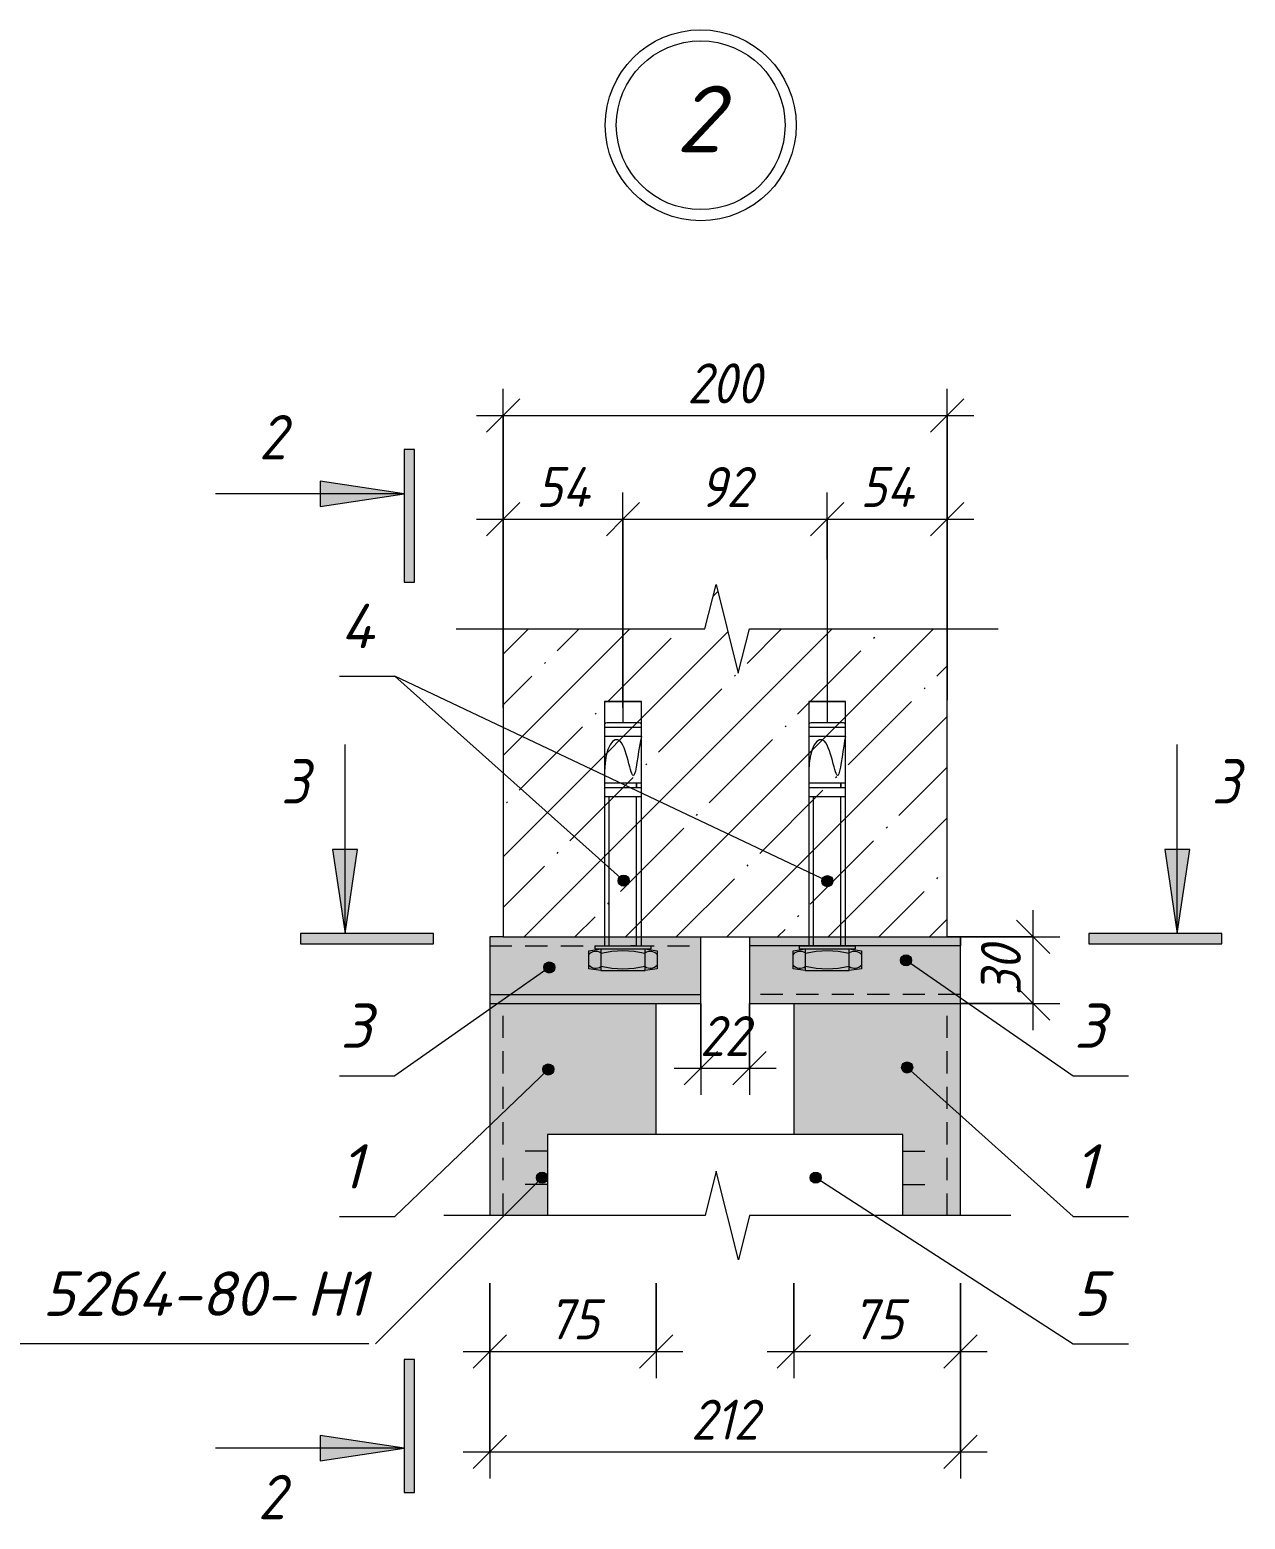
# Model space of a CAD drawing. Header units: millimetres. Extents: x 1214 to 43479, y -809 to 8550.
# Drawn here: x 41624 to 42172, y 3920 to 4591 of the extents above; entities that cross this region are included whole.
import ezdxf

# ---------------------------------------------------------------- set-up
doc = ezdxf.new("R2010")
doc.units = ezdxf.units.MM
doc.linetypes.add('200_ШТРИХ_ш1п0_6_', pattern=[16, 10, -6])
doc.linetypes.add('IMPORT-Невидимая', pattern=[39.122222, 28.222222, -10.9])
for name, color, linetype, lineweight in [('A-ANNO-DIMS', 7, 'Continuous', 9), ('A-ANNO-DIMS-10', 7, 'Continuous', 9), ('A-ANNO-NOTE', 7, 'Continuous', 9), ('A-DETL-1', 7, '200_ШТРИХ_ш1п0_6_', 5), ('A-DETL-2', 7, 'Continuous', 5), ('A-DETL-3', 7, 'Continuous', 20), ('A-DETL-4', 7, 'IMPORT-Невидимая', 5), ('A-DETL-GENF', 7, 'Continuous', 9), ('A-DETL-GENF-2', 7, 'Continuous', 5), ('G-ANNO-TEXT', 7, 'Continuous', 9)]:
    doc.layers.add(name, color=color, linetype=linetype, lineweight=lineweight)
doc.layers.add('A-DETL-GENF-1', color=7, linetype='Continuous', lineweight=9, true_color=0xffffff)
doc.styles.add('ISOCPEUR_B_I', font='', dxfattribs={"height": 30})
doc.styles.add('ISOCPEUR_I_1', font='isocpeui.ttf', dxfattribs={"width": 0.9, "height": 18})
doc.styles.add('ISOCPEUR_I_2', font='isocpeui.ttf', dxfattribs={"width": 0.9, "height": 20})
doc.styles.add('ISOCPEUR_I_6', font='isocpeui.ttf', dxfattribs={"height": 20})
doc.styles.get('ISOCPEUR_B_I').set_extended_font_data('ISOCPEUR', italic=True, bold=True)
doc.dimstyles.new('ISO-1_8_0_9К_СРЕДНИЙ', dxfattribs={"dimscale": 304.8, "dimtxt": 17.927661, "dimasz": 0.049213, "dimexe": 0.03937, "dimexo": 0, "dimgap": 0, "dimtad": 1, "dimdec": 0, "dimzin": 0, "dimdsep": 46, "dimtxsty": 'ISOCPEUR_I_1', "dimblk1": 'OBLIQUE', "dimblk2": 'OBLIQUE', "dimsah": 1, "dimcen": 0.09, "dimdle": 0.03937, "dimazin": 0, "dimtfac": 1, "dimtdec": 4, "dimtix": 1, "dimtmove": 0, "dimatfit": 3, "dimfxl": 1, "dimtvp": 1, "dimtolj": 1, "dimtzin": 0, "dimarcsym": 2})

# ---------------------------------------------------------------- blocks, each defined once
blk = doc.blocks.new('DET_Линия разрыва - Линия разрыва-25057212-АР1_Фахверк из 2-х уголков_Узлы')
at = {"layer": 'A-DETL-GENF'}
for p, q in [((-5, 20), (-10, 0)), ((5, -20), (-5, 20)), ((-10, 0), (-127.72, 0)), ((10, 0), (5, -20)), ((127.72, 0), (10, 0))]:
    blk.add_line(p, q, dxfattribs=at)
blk = doc.blocks.new('DET_Линия разрыва - Линия разрыва-25057213-АР1_Фахверк из 2-х уголков_Узлы')
at = {"layer": 'A-DETL-GENF'}
for p, q in [((-5, 20), (-10, 0)), ((5, -20), (-5, 20)), ((-10, 0), (-122.1, 0)), ((10, 0), (5, -20)), ((122.1, 0), (10, 0))]:
    blk.add_line(p, q, dxfattribs=at)
blk = doc.blocks.new('DIMBLOCK322-АР1_Фахверк из 2-х уголков_Узлы')
at = {"layer": 'A-ANNO-DIMS-10'}
for p, q in [((41837.46, 4285.28), (41837.46, 4382.3)), ((41891.46, 4285.28), (41891.46, 4382.3)), ((41825.46, 4370.3), (41891.46, 4370.3)), ((41837.46, 4370.3), (41837.46, 4285.28)), ((41891.46, 4370.3), (41891.46, 4285.28))]:
    blk.add_line(p, q, dxfattribs=at)
at = {"layer": 'A-ANNO-DIMS-10', "lineweight": 20}
for p, q in [((41837.46, 4370.3), (41844.96, 4377.8)), ((41891.46, 4370.3), (41898.96, 4377.8)), ((41837.46, 4370.3), (41829.96, 4362.8)), ((41891.46, 4370.3), (41883.96, 4362.8))]:
    blk.add_line(p, q, dxfattribs=at)
at = {"layer": 'A-ANNO-DIMS-10', "color": 0, "insert": (41852.39, 4393.81), "char_height": 18, "width": 28.9601, "attachment_point": 1, "line_spacing_factor": 1.149209, "style": 'ISOCPEUR_I_1'}
blk.add_mtext('54', dxfattribs=at)
blk = doc.blocks.new('_Oblique')
at = {"color": 0, "linetype": 'ByBlock', "lineweight": -2}
blk.add_line((-0.5, -0.5), (0.5, 0.5), dxfattribs=at)
blk = doc.blocks.new('DIMBLOCK323-АР1_Фахверк из 2-х уголков_Узлы')
at = {"layer": 'A-ANNO-DIMS-10'}
for p, q in [((41891.46, 4285.28), (41891.46, 4382.3)), ((41983.46, 4352.15), (41983.46, 4382.3)), ((41891.46, 4370.3), (41983.46, 4370.3)), ((41891.46, 4370.3), (41891.46, 4285.28)), ((41983.46, 4370.3), (41983.46, 4352.15))]:
    blk.add_line(p, q, dxfattribs=at)
at = {"layer": 'A-ANNO-DIMS-10', "lineweight": 20}
for p, q in [((41891.46, 4370.3), (41898.96, 4377.8)), ((41983.46, 4370.3), (41990.96, 4377.8)), ((41891.46, 4370.3), (41883.96, 4362.8)), ((41983.46, 4370.3), (41975.96, 4362.8))]:
    blk.add_line(p, q, dxfattribs=at)
at = {"layer": 'A-ANNO-DIMS-10', "color": 0, "insert": (41926.08, 4393.81), "char_height": 18, "width": 27.3052, "attachment_point": 1, "line_spacing_factor": 1.149209, "style": 'ISOCPEUR_I_1'}
blk.add_mtext('92', dxfattribs=at)
blk = doc.blocks.new('DIMBLOCK324-АР1_Фахверк из 2-х уголков_Узлы')
at = {"layer": 'A-ANNO-DIMS-10'}
for p, q in [((41983.46, 4352.15), (41983.46, 4382.3)), ((42037.46, 4288.81), (42037.46, 4382.3)), ((41983.46, 4370.3), (42049.46, 4370.3)), ((41983.46, 4370.3), (41983.46, 4352.15)), ((42037.46, 4370.3), (42037.46, 4288.81))]:
    blk.add_line(p, q, dxfattribs=at)
at = {"layer": 'A-ANNO-DIMS-10', "lineweight": 20}
for p, q in [((41983.46, 4370.3), (41990.96, 4377.8)), ((42037.46, 4370.3), (42044.96, 4377.8)), ((41983.46, 4370.3), (41975.96, 4362.8)), ((42037.46, 4370.3), (42029.96, 4362.8))]:
    blk.add_line(p, q, dxfattribs=at)
at = {"layer": 'A-ANNO-DIMS-10', "color": 0, "insert": (41998.39, 4393.81), "char_height": 18, "width": 28.9601, "attachment_point": 1, "line_spacing_factor": 1.149209, "style": 'ISOCPEUR_I_1'}
blk.add_mtext('54', dxfattribs=at)
blk = doc.blocks.new('DIMBLOCK325-АР1_Фахверк из 2-х уголков_Узлы')
at = {"layer": 'A-ANNO-DIMS-10'}
for p, q in [((41926.46, 4152.19), (41926.46, 4111.04)), ((41926.46, 4123.04), (41926.46, 4152.19)), ((41948.46, 4152.19), (41948.46, 4111.04)), ((41948.46, 4123.04), (41948.46, 4152.19)), ((41914.46, 4123.04), (41960.46, 4123.04))]:
    blk.add_line(p, q, dxfattribs=at)
at = {"layer": 'A-ANNO-DIMS-10', "lineweight": 20}
for p, q in [((41926.46, 4123.04), (41933.96, 4130.54)), ((41948.46, 4123.04), (41955.96, 4130.54)), ((41926.46, 4123.04), (41918.96, 4115.54)), ((41948.46, 4123.04), (41940.96, 4115.54))]:
    blk.add_line(p, q, dxfattribs=at)
at = {"layer": 'A-ANNO-DIMS-10', "color": 0, "insert": (41926.08, 4146.55), "char_height": 18, "width": 27.3052, "attachment_point": 1, "line_spacing_factor": 1.149209, "style": 'ISOCPEUR_I_1'}
blk.add_mtext('22', dxfattribs=at)
blk = doc.blocks.new('DIMBLOCK326-АР1_Фахверк из 2-х уголков_Узлы')
at = {"layer": 'A-ANNO-DIMS-10'}
for p, q in [((41831.46, 4026.19), (41831.46, 3983.47)), ((41831.46, 3995.47), (41831.46, 4026.19)), ((41906.46, 4026.19), (41906.46, 3983.47)), ((41906.46, 3995.47), (41906.46, 4026.19)), ((41819.46, 3995.47), (41918.46, 3995.47))]:
    blk.add_line(p, q, dxfattribs=at)
at = {"layer": 'A-ANNO-DIMS-10', "lineweight": 20}
for p, q in [((41831.46, 3995.47), (41838.96, 4002.97)), ((41906.46, 3995.47), (41913.96, 4002.97)), ((41831.46, 3995.47), (41823.96, 3987.97)), ((41906.46, 3995.47), (41898.96, 3987.97))]:
    blk.add_line(p, q, dxfattribs=at)
at = {"layer": 'A-ANNO-DIMS-10', "color": 0, "insert": (41857.58, 4018.99), "char_height": 18, "width": 27.3052, "attachment_point": 1, "line_spacing_factor": 1.149209, "style": 'ISOCPEUR_I_1'}
blk.add_mtext('75', dxfattribs=at)
blk = doc.blocks.new('DIMBLOCK327-АР1_Фахверк из 2-х уголков_Узлы')
at = {"layer": 'A-ANNO-DIMS-10'}
for p, q in [((41968.46, 4026.19), (41968.46, 3983.47)), ((41968.46, 3995.47), (41968.46, 4026.19)), ((42043.46, 4026.19), (42043.46, 3983.47)), ((42043.46, 3995.47), (42043.46, 4026.19)), ((41956.46, 3995.47), (42055.46, 3995.47))]:
    blk.add_line(p, q, dxfattribs=at)
at = {"layer": 'A-ANNO-DIMS-10', "lineweight": 20}
for p, q in [((41968.46, 3995.47), (41975.96, 4002.97)), ((42043.46, 3995.47), (42050.96, 4002.97)), ((41968.46, 3995.47), (41960.96, 3987.97)), ((42043.46, 3995.47), (42035.96, 3987.97))]:
    blk.add_line(p, q, dxfattribs=at)
at = {"layer": 'A-ANNO-DIMS-10', "color": 0, "insert": (41994.58, 4018.99), "char_height": 18, "width": 27.3052, "attachment_point": 1, "line_spacing_factor": 1.149209, "style": 'ISOCPEUR_I_1'}
blk.add_mtext('75', dxfattribs=at)
blk = doc.blocks.new('DIMBLOCK328-АР1_Фахверк из 2-х уголков_Узлы')
at = {"layer": 'A-ANNO-DIMS-10'}
for p, q in [((41831.46, 4026.19), (41831.46, 3938.27)), ((41831.46, 3950.27), (41831.46, 4026.19)), ((42043.46, 4026.19), (42043.46, 3938.27)), ((42043.46, 3950.27), (42043.46, 4026.19)), ((41819.46, 3950.27), (42055.46, 3950.27))]:
    blk.add_line(p, q, dxfattribs=at)
at = {"layer": 'A-ANNO-DIMS-10', "lineweight": 20}
for p, q in [((41831.46, 3950.27), (41838.96, 3957.77)), ((42043.46, 3950.27), (42050.96, 3957.77)), ((41831.46, 3950.27), (41823.96, 3942.77)), ((42043.46, 3950.27), (42035.96, 3942.77))]:
    blk.add_line(p, q, dxfattribs=at)
at = {"layer": 'A-ANNO-DIMS-10', "color": 0, "insert": (41922.12, 3973.79), "char_height": 18, "width": 36.8207, "attachment_point": 1, "line_spacing_factor": 1.149209, "style": 'ISOCPEUR_I_1'}
blk.add_mtext('212', dxfattribs=at)
blk = doc.blocks.new('DIMBLOCK329-АР1_Фахверк из 2-х уголков_Узлы')
at = {"layer": 'A-ANNO-DIMS-10'}
for p, q in [((42076.19, 4140.19), (42076.19, 4194.19)), ((42037.46, 4182.19), (42088.19, 4182.19)), ((42076.19, 4182.19), (42037.46, 4182.19)), ((42043.46, 4152.19), (42088.19, 4152.19)), ((42076.19, 4152.19), (42043.46, 4152.19))]:
    blk.add_line(p, q, dxfattribs=at)
at = {"layer": 'A-ANNO-DIMS-10', "lineweight": 20}
for p, q in [((42076.19, 4182.19), (42068.69, 4189.69)), ((42076.19, 4182.19), (42083.69, 4174.69)), ((42076.19, 4152.19), (42068.69, 4159.69)), ((42076.19, 4152.19), (42083.69, 4144.69))]:
    blk.add_line(p, q, dxfattribs=at)
at = {"layer": 'A-ANNO-DIMS-10', "color": 0, "insert": (42052.68, 4155.81), "char_height": 18, "width": 27.3052, "attachment_point": 1, "rotation": 90, "line_spacing_factor": 1.149209, "style": 'ISOCPEUR_I_1'}
blk.add_mtext('30', dxfattribs=at)
blk = doc.blocks.new('_AT__Текстовая выноска1 - _AT__Текстовая выноска 2-25057214-АР1_Фахверк из 2-х уголков_Узлы')
at = {"layer": 'A-ANNO-NOTE'}
blk.add_line((0, 0), (2.5, 0), dxfattribs=at)
blk = doc.blocks.new('DIMBLOCK367-АР1_Фахверк из 2-х уголков_Узлы')
at = {"layer": 'A-ANNO-DIMS-10'}
for p, q in [((41837.46, 4352.15), (41837.46, 4428.96)), ((42037.46, 4352.15), (42037.46, 4428.96)), ((41825.46, 4416.96), (42049.46, 4416.96)), ((41837.46, 4416.96), (41837.46, 4352.15)), ((42037.46, 4416.96), (42037.46, 4352.15))]:
    blk.add_line(p, q, dxfattribs=at)
at = {"layer": 'A-ANNO-DIMS-10', "lineweight": 20}
for p, q in [((41837.46, 4416.96), (41844.96, 4424.46)), ((42037.46, 4416.96), (42044.96, 4424.46)), ((41837.46, 4416.96), (41829.96, 4409.46)), ((42037.46, 4416.96), (42029.96, 4409.46))]:
    blk.add_line(p, q, dxfattribs=at)
at = {"layer": 'A-ANNO-DIMS-10', "color": 0, "insert": (41920.39, 4440.48), "char_height": 18, "width": 40.9578, "attachment_point": 1, "line_spacing_factor": 1.149209, "style": 'ISOCPEUR_I_1'}
blk.add_mtext('200', dxfattribs=at)
blk = doc.blocks.new('_AT__Текстовая выноска1 - _AT__Текстовая выноска 2-25057215-АР1_Фахверк из 2-х уголков_Узлы')
at = {"layer": 'A-ANNO-NOTE'}
blk.add_line((0, 0), (30, 0), dxfattribs=at)

msp = doc.modelspace()

# ---------------------------------------------------------------- hatches: boundary and pattern name
at = {"layer": 'A-ANNO-NOTE'}
h = msp.add_hatch(color=256, dxfattribs=at)
edge = h.paths.add_edge_path(flags=0)
edge.add_arc((41891.75476, 4207.55334), 2.5, 0, 360)
h = msp.add_hatch(color=256, dxfattribs=at)
edge = h.paths.add_edge_path(flags=0)
edge.add_arc((41983.54874, 4207.30308), 2.5, 0, 360)
h = msp.add_hatch(color=256, dxfattribs=at)
edge = h.paths.add_edge_path(flags=0)
edge.add_arc((42018.97706, 4171.64195), 2.5, 0, 360)
h = msp.add_hatch(color=256, dxfattribs=at)
edge = h.paths.add_edge_path(flags=0)
edge.add_arc((41858.26791, 4168.41883), 2.5, 0, 360)
h = msp.add_hatch(color=256, dxfattribs=at)
edge = h.paths.add_edge_path(flags=0)
edge.add_arc((42019.43478, 4123.38977), 2.5, 0, 360)
h = msp.add_hatch(color=256, dxfattribs=at)
edge = h.paths.add_edge_path(flags=0)
edge.add_arc((41857.83063, 4122.49629), 2.5, 0, 360)
h = msp.add_hatch(color=256, dxfattribs=at)
edge = h.paths.add_edge_path(flags=0)
edge.add_arc((41855.01434, 4073.78407), 2.5, 0, 360)
h = msp.add_hatch(color=256, dxfattribs=at)
edge = h.paths.add_edge_path(flags=0)
edge.add_arc((41978.28801, 4073.78407), 2.5, 0, 360)
at = {"layer": 'A-DETL-GENF'}
for points in [[(41797.5354, 4341.86603), (41797.5354, 4401.7428), (41792.84769, 4401.7428), (41792.84769, 4341.86603)], [(41755.12899, 4376.08499), (41792.84769, 4381.7428), (41755.12899, 4387.40061), (41755.12899, 4381.7428)], [(41766.27605, 4183.79391), (41771.93386, 4221.51262), (41760.61825, 4221.51262)], [(42141.14017, 4183.79391), (42146.79798, 4221.51262), (42135.48236, 4221.51262)], [(41806.15282, 4179.10621), (41806.15282, 4183.79391), (41746.27605, 4183.79391), (41746.27605, 4179.10621), (41766.27605, 4179.10621)], [(42101.2634, 4179.10621), (42161.14017, 4179.10621), (42161.14017, 4183.79391), (42101.2634, 4183.79391), (42101.2634, 4182.19078)], [(41797.5354, 3931.97169), (41797.5354, 3991.84845), (41792.84769, 3991.84845), (41792.84769, 3931.97169)], [(41755.12899, 3946.31388), (41792.84769, 3951.97169), (41755.12899, 3957.62949), (41755.12899, 3951.97169)]]:
    msp.add_hatch(color=256, dxfattribs=at).paths.add_polyline_path(points, flags=0)
at = {"layer": 'A-DETL-GENF-1'}
for points in [[(41926.45811, 4152.19078), (41926.45811, 4182.19078), (41831.45811, 4182.19078), (41831.45811, 4152.19078), (41906.45811, 4152.19078)], [(41948.45811, 4152.19078), (42043.45811, 4152.19078), (42043.45811, 4182.19078), (41948.45811, 4182.19078)], [(41831.45811, 4056.69007), (41857.45811, 4056.69007), (41857.45811, 4093.19078), (41906.45811, 4093.19078), (41906.45811, 4152.19078), (41831.45811, 4152.19078), (41831.45811, 4069.23552)], [(42017.45811, 4056.69007), (42043.45811, 4056.69007), (42043.45811, 4152.19078), (41968.45811, 4152.19078), (41968.45811, 4093.19078), (42017.45811, 4093.19078), (42017.45811, 4069.23552)]]:
    msp.add_hatch(color=256, dxfattribs=at).paths.add_polyline_path(points, flags=0)
at = {"layer": 'A-DETL-GENF-2'}
h = msp.add_hatch(dxfattribs=at)
h.set_pattern_fill('FP_1', color=256, style=0, pattern_type=2)
h.set_pattern_definition([(45, (37847.27, 0), (-22.80985, 22.80985), []), (45, (37870.08, 0), (-22.80985, 22.80985), [40.322, -8.064, 0.671, -7.394])])
h.paths.add_polyline_path([(42037.45811, 4182.19078), (42037.45811, 4320.9415), (41948.3741, 4320.9415), (41943.3741, 4300.9415), (41933.3741, 4340.9415), (41928.3741, 4320.9415), (41837.45811, 4320.9415), (41837.45811, 4182.19078), (41968.45811, 4182.19078)], flags=0)

# ---------------------------------------------------------------- linework, layer by layer
at = {"layer": 'A-ANNO-NOTE'}
for p, q in [((41983.54874, 4207.30308), (41788.71908, 4299.65969)), ((41891.75476, 4207.55334), (41788.71908, 4299.65969)), ((41858.26791, 4168.41883), (41788.71908, 4119.64776)), ((42018.97706, 4171.64195), (42094.1909, 4119.64776)), ((41857.83063, 4122.49629), (41788.71908, 4056.29576)), ((42019.43478, 4123.38977), (42094.1909, 4056.29576)), ((41855.01434, 4073.78407), (41779.9615, 3999.00949)), ((41978.28801, 4073.78407), (42094.1909, 3999.00949))]:
    msp.add_line(p, q, dxfattribs=at)
for centre in [(41891.75476, 4207.55334), (41983.54874, 4207.30308), (42018.97706, 4171.64195), (41858.26791, 4168.41883), (42019.43478, 4123.38977), (41857.83063, 4122.49629), (41855.01434, 4073.78407), (41978.28801, 4073.78407)]:
    msp.add_circle(centre, 2.5, dxfattribs=at)
at = {"layer": 'A-DETL-1'}
for p, q in [((41831.45811, 4178.19078), (41926.45811, 4178.19078)), ((41837.45811, 4056.69007), (41837.45811, 4152.19078)), ((42043.45811, 4156.19078), (41948.45811, 4156.19078)), ((42037.45811, 4056.69007), (42037.45811, 4152.19078))]:
    msp.add_line(p, q, dxfattribs=at)
at = {"layer": 'A-DETL-2'}
for p, q in [((41792.84769, 4401.7428), (41792.84769, 4381.7428)), ((41797.5354, 4401.7428), (41792.84769, 4401.7428)), ((41797.5354, 4341.86603), (41797.5354, 4401.7428)), ((41755.12899, 4387.40061), (41755.12899, 4376.08499)), ((41792.84769, 4381.7428), (41755.12899, 4387.40061)), ((41792.84769, 4381.7428), (41707.84769, 4381.7428)), ((41755.12899, 4376.08499), (41792.84769, 4381.7428)), ((41792.84769, 4381.7428), (41792.84769, 4341.86603)), ((41983.45811, 4352.15061), (41983.45811, 4278.61055)), ((41792.84769, 4341.86603), (41797.5354, 4341.86603)), ((41891.45811, 4320.9415), (41891.45811, 4278.61055)), ((41883.19201, 4288.19078), (41899.72421, 4288.19078)), ((41899.72421, 4288.19078), (41883.19201, 4288.19078)), ((41883.19201, 4288.19078), (41883.19201, 4178.19078)), ((41899.72421, 4178.19078), (41899.72421, 4288.19078)), ((41975.19201, 4288.19078), (41991.72421, 4288.19078)), ((41991.72421, 4288.19078), (41975.19201, 4288.19078)), ((41975.19201, 4288.19078), (41975.19201, 4178.19078)), ((41991.72421, 4178.19078), (41991.72421, 4288.19078)), ((41899.72421, 4276.54402), (41883.19201, 4276.54402)), ((41898.75228, 4278.61055), (41884.16394, 4278.61055)), ((41991.72421, 4276.54402), (41975.19201, 4276.54402)), ((41990.75228, 4278.61055), (41976.16394, 4278.61055)), ((41766.27605, 4183.79391), (41766.27605, 4268.79391)), ((41899.72421, 4272.41097), (41883.19201, 4272.41097)), ((41991.72421, 4272.41097), (41975.19201, 4272.41097)), ((42141.14017, 4183.79391), (42141.14017, 4268.79391)), ((41899.72421, 4251.44804), (41883.19201, 4251.44804)), ((41899.72421, 4249.38152), (41883.19201, 4249.38152)), ((41897.56896, 4249.38152), (41897.56896, 4251.44804)), ((41897.65769, 4249.38152), (41897.65769, 4251.44804)), ((41991.72421, 4251.44804), (41975.19201, 4251.44804)), ((41991.72421, 4249.38152), (41975.19201, 4249.38152)), ((41989.56896, 4249.38152), (41989.56896, 4251.44804)), ((41989.65769, 4249.38152), (41989.65769, 4251.44804)), ((41899.72421, 4245.24847), (41883.19201, 4245.24847)), ((41885.30045, 4178.19078), (41885.30045, 4245.24847)), ((41897.61577, 4178.19078), (41897.61577, 4245.24847)), ((41991.72421, 4245.24847), (41975.19201, 4245.24847)), ((41977.30045, 4178.19078), (41977.30045, 4245.24847)), ((41989.61577, 4178.19078), (41989.61577, 4245.24847)), ((41760.61825, 4221.51262), (41766.27605, 4183.79391)), ((41771.93386, 4221.51262), (41760.61825, 4221.51262)), ((41766.27605, 4183.79391), (41771.93386, 4221.51262)), ((42146.79798, 4221.51262), (42135.48236, 4221.51262)), ((42135.48236, 4221.51262), (42141.14017, 4183.79391)), ((42141.14017, 4183.79391), (42146.79798, 4221.51262)), ((41746.27605, 4183.79391), (41746.27605, 4179.10621)), ((41766.27605, 4183.79391), (41746.27605, 4183.79391)), ((41746.27605, 4179.10621), (41806.15282, 4179.10621)), ((41806.15282, 4183.79391), (41766.27605, 4183.79391)), ((41806.15282, 4179.10621), (41806.15282, 4183.79391)), ((41837.45811, 4182.19078), (41831.45811, 4182.19078)), ((41831.45811, 4182.19078), (41831.45811, 4152.19078)), ((41926.45811, 4152.19078), (41926.45811, 4182.19078)), ((41948.45811, 4182.19078), (41948.45811, 4152.19078)), ((42043.45811, 4182.19078), (42037.45811, 4182.19078)), ((42043.45811, 4152.19078), (42043.45811, 4182.19078)), ((42141.14017, 4183.79391), (42101.2634, 4183.79391)), ((42101.2634, 4183.79391), (42101.2634, 4179.10621)), ((42101.2634, 4179.10621), (42161.14017, 4179.10621)), ((42161.14017, 4183.79391), (42141.14017, 4183.79391)), ((42161.14017, 4179.10621), (42161.14017, 4183.79391)), ((41876.05019, 4175.98612), (41881.53879, 4176.75497)), ((41876.05019, 4167.79283), (41876.05019, 4175.98612)), ((41878.78343, 4178.19078), (41878.78343, 4176.75497)), ((41878.78343, 4178.19078), (41904.1328, 4178.19078)), ((41878.78343, 4176.75497), (41904.1328, 4176.75497)), ((41881.53879, 4176.75497), (41881.53879, 4167.00651)), ((41881.53879, 4176.75497), (41901.37743, 4176.75497)), ((41897.00169, 4178.19078), (41894.95896, 4178.19078)), ((41901.37743, 4167.00651), (41901.37743, 4176.75497)), ((41901.37743, 4176.75497), (41906.86604, 4175.98612)), ((41904.1328, 4176.75497), (41904.1328, 4178.19078)), ((41906.86604, 4175.98612), (41906.86604, 4167.79283)), ((42043.45811, 4178.19078), (41948.45811, 4178.19078)), ((41968.05019, 4175.98612), (41973.53879, 4176.75497)), ((41968.05019, 4167.79283), (41968.05019, 4175.98612)), ((41970.78343, 4178.19078), (41970.78343, 4176.75497)), ((41970.78343, 4178.19078), (41996.1328, 4178.19078)), ((41970.78343, 4176.75497), (41996.1328, 4176.75497)), ((41973.53879, 4176.75497), (41973.53879, 4167.00651)), ((41973.53879, 4176.75497), (41993.37743, 4176.75497)), ((41989.00169, 4178.19078), (41986.95896, 4178.19078)), ((41993.37743, 4167.00651), (41993.37743, 4176.75497)), ((41993.37743, 4176.75497), (41998.86604, 4175.98612)), ((41996.1328, 4176.75497), (41996.1328, 4178.19078)), ((41998.86604, 4175.98612), (41998.86604, 4167.79283)), ((41881.53879, 4167.02398), (41876.05019, 4167.79283)), ((41881.53879, 4167.00651), (41901.37743, 4167.00651)), ((41906.86604, 4167.79283), (41901.37743, 4167.02398)), ((41973.53879, 4167.02398), (41968.05019, 4167.79283)), ((41973.53879, 4167.00651), (41993.37743, 4167.00651)), ((41998.86604, 4167.79283), (41993.37743, 4167.02398)), ((41831.45811, 4156.19078), (41926.45811, 4156.19078)), ((41831.45811, 4152.19078), (41831.45811, 4056.69007)), ((41831.45811, 4152.19078), (41926.45811, 4152.19078)), ((41906.45811, 4093.19078), (41906.45811, 4152.19078)), ((41948.45811, 4152.19078), (42043.45811, 4152.19078)), ((41968.45811, 4152.19078), (41968.45811, 4093.19078)), ((42043.45811, 4056.69007), (42043.45811, 4152.19078)), ((42017.45811, 4093.19078), (41857.45811, 4093.19078)), ((41857.45811, 4093.19078), (41857.45811, 4056.69007)), ((42017.45811, 4056.69007), (42017.45811, 4093.19078)), ((41857.45811, 4085.69078), (41847.45811, 4085.69078)), ((42017.45811, 4085.69078), (42027.45811, 4085.69078)), ((41857.45811, 4070.69078), (41847.45811, 4070.69078)), ((42017.45811, 4070.69078), (42027.45811, 4070.69078)), ((41797.5354, 3991.84845), (41792.84769, 3991.84845)), ((41792.84769, 3991.84845), (41792.84769, 3951.97169)), ((41797.5354, 3931.97169), (41797.5354, 3991.84845)), ((41792.84769, 3951.97169), (41755.12899, 3957.62949)), ((41755.12899, 3957.62949), (41755.12899, 3946.31388)), ((41792.84769, 3951.97169), (41707.84769, 3951.97169)), ((41755.12899, 3946.31388), (41792.84769, 3951.97169)), ((41792.84769, 3951.97169), (41792.84769, 3931.97169)), ((41792.84769, 3931.97169), (41797.5354, 3931.97169))]:
    msp.add_line(p, q, dxfattribs=at)
for radius in [43, 38]:
    msp.add_circle((41926.45811, 4547.69357), radius, dxfattribs=at)
for centre, radius, start, end in [((41884.37261, 4277.25059), 1.37588, 98.72344894, 149.10051461), ((41898.54361, 4277.25059), 1.37588, 30.89948546, 81.27655106), ((41976.37261, 4277.25059), 1.37588, 98.72344894, 149.10051461), ((41990.54361, 4277.25059), 1.37588, 30.89948546, 81.27655106), ((41879.17904, 4171.44804), 4.22871, 56.08031184, 137.72360384), ((41891.45811, 4133.03195), 42.8477, 76.61449587, 103.38550413), ((41903.73718, 4171.44804), 4.22871, 42.27639615, 123.91968815), ((41971.17904, 4171.44804), 4.22871, 56.08031184, 137.72360384), ((41983.45811, 4133.03195), 42.8477, 76.61449587, 103.38550413), ((41995.73718, 4171.44804), 4.22871, 42.27639615, 123.91968815), ((41879.17904, 4172.31345), 4.22871, 222.27639616, 303.91968816), ((41891.45811, 4210.72953), 42.8477, 256.61449587, 283.38550413), ((41903.73718, 4172.31345), 4.22871, 236.08031185, 317.72360384), ((41971.17904, 4172.31345), 4.22871, 222.27639616, 303.91968816), ((41983.45811, 4210.72953), 42.8477, 256.61449587, 283.38550413), ((41995.73718, 4172.31345), 4.22871, 236.08031185, 317.72360384)]:
    msp.add_arc(centre, radius, start, end, dxfattribs=at)
for points in [[(41899.72421, 4272.41097), (41898.54437, 4267.69433), (41896.08242, 4242.23585), (41892.32135, 4279.70797), (41883.19201, 4267.72019), (41883.19201, 4256.72219)], [(41991.72421, 4272.41097), (41990.54437, 4267.69433), (41988.08242, 4242.23585), (41984.32135, 4279.70797), (41975.19201, 4267.72019), (41975.19201, 4256.72219)]]:
    msp.add_open_spline(points, degree=3, knots=[3.947127755, 3.947127755, 3.947127755, 3.947127755, 10.095996178, 20.129436715, 28.583815858, 28.583815858, 28.583815858, 28.583815858], dxfattribs=at)
at = {"layer": 'A-DETL-3'}
for p, q in [((41837.45811, 4320.9415), (41837.45811, 4182.19078)), ((42037.45811, 4182.19078), (42037.45811, 4320.9415)), ((41837.45811, 4182.19078), (42037.45811, 4182.19078))]:
    msp.add_line(p, q, dxfattribs=at)
at = {"layer": 'A-DETL-4'}
for p, q in [((41831.45811, 4182.19078), (41831.45811, 4178.19078)), ((42043.45811, 4182.19078), (42043.45811, 4178.19078))]:
    msp.add_line(p, q, dxfattribs=at)

# ---------------------------------------------------------------- block references
at = {"layer": 'A-ANNO-NOTE', "xscale": 10, "yscale": 10, "zscale": 10}
for p in [(41763.71908, 4299.65969), (41763.71908, 4119.64776), (42094.1909, 4119.64776), (41763.71908, 4056.29576), (42094.1909, 4056.29576), (42094.1909, 3999.00949)]:
    msp.add_blockref('_AT__Текстовая выноска1 - _AT__Текстовая выноска 2-25057214-АР1_Фахверк из 2-х уголков_Узлы', p, dxfattribs=at)
at = {"layer": 'A-ANNO-NOTE', "xscale": 10, "yscale": 10, "zscale": 10, "rotation": 180}
msp.add_blockref('_AT__Текстовая выноска1 - _AT__Текстовая выноска 2-25057215-АР1_Фахверк из 2-х уголков_Узлы', (41777.0535, 3999.00949), dxfattribs=at)
at = {"layer": 'A-DETL-GENF', "rotation": 180}
msp.add_blockref('DET_Линия разрыва - Линия разрыва-25057213-АР1_Фахверк из 2-х уголков_Узлы', (41938.3741, 4320.9415), dxfattribs=at)
at = {"layer": 'A-DETL-GENF'}
msp.add_blockref('DET_Линия разрыва - Линия разрыва-25057212-АР1_Фахверк из 2-х уголков_Узлы', (41938.42404, 4056.69007), dxfattribs=at)

# ---------------------------------------------------------------- texts
at = {"layer": 'A-ANNO-NOTE', "char_height": 20, "attachment_point": 1, "style": 'ISOCPEUR_I_6'}
for s, insert, width in [('\\fISOCPEUR|b0|i1|c204|p34|;4', (41764.12926, 4332.1865), 20.843875), ('\\fISOCPEUR|b0|i1|c204|p34|;3', (41764.12926, 4152.17456), 17.637125), ('\\fISOCPEUR|b0|i1|c204|p34|;3', (42094.60108, 4152.17456), 17.637125), ('\\fISOCPEUR|b0|i1|c204|p34|;1', (41764.12926, 4088.82257), 12.827), ('\\fISOCPEUR|b0|i1|c204|p34|;1', (42094.60108, 4088.82257), 12.827), (' 5264-80-', (41617.24332, 4031.5363), 159.5358125), ('\\fISOCPEUR|b0|i1|c204|p34|;Н', (41748.87353, 4031.5363), 20.843875), ('\\fISOCPEUR|b0|i1|c204|p34|;1', (41766.07144, 4031.5363), 12.827), ('\\fISOCPEUR|b0|i1|c204|p34|;5', (42094.60108, 4031.5363), 17.637125)]:
    msp.add_mtext(s, dxfattribs=dict(at, insert=insert, width=width))
at = {"layer": 'G-ANNO-TEXT', "attachment_point": 1}
for s, insert, char_height, width, style in [('\\fISOCPEUR|b1|i1|c204|p34|;2', (41915.31558, 4565.55302), 30, 26.4556875, 'ISOCPEUR_B_I'), ('\\fISOCPEUR|b0|i1|c204|p34|;\\W.9;2', (41727.47138, 4417.22918), 20, 15.8734125, 'ISOCPEUR_I_2'), ('\\fISOCPEUR|b0|i1|c204|p34|;\\W.9;3', (41737.35984, 4262.22918), 20, 15.8734125, 'ISOCPEUR_I_2'), ('\\fISOCPEUR|b0|i1|c204|p34|;\\W.9;3', (42156.60507, 4262.22918), 20, 15.8734125, 'ISOCPEUR_I_2'), ('\\fISOCPEUR|b0|i1|c204|p34|;\\W.9;2', (41727.05795, 3939.95807), 20, 15.8734125, 'ISOCPEUR_I_2')]:
    msp.add_mtext(s, dxfattribs=dict(at, insert=insert, char_height=char_height, width=width, style=style))

# ---------------------------------------------------------------- dimensions: what is measured, and where the dimension line sits
at = {"layer": 'A-ANNO-DIMS'}
for base, p1, p2, override, picture, middle in [((42037.45811, 4416.96221), (41837.45811, 4352.15061), (42037.45811, 4352.15061), {"dimpost": '<>', "dimfxl": 200}, 'DIMBLOCK367-АР1_Фахверк из 2-х уголков_Узлы', (41937.45811, 4425.96221)), ((41891.45811, 4370.29759), (41837.45811, 4285.27765), (41891.45811, 4285.27765), {"dimpost": '<>', "dimfxl": 54}, 'DIMBLOCK322-АР1_Фахверк из 2-х уголков_Узлы', (41864.45811, 4379.29759)), ((41983.45811, 4370.29759), (41891.45811, 4285.27765), (41983.45811, 4352.15061), {"dimpost": '<>', "dimfxl": 113.736506}, 'DIMBLOCK323-АР1_Фахверк из 2-х уголков_Узлы', (41937.45811, 4379.29759)), ((42037.45811, 4370.29759), (41983.45811, 4352.15061), (42037.45811, 4288.81358), {"dimpost": '<>', "dimfxl": 83.232081}, 'DIMBLOCK324-АР1_Фахверк из 2-х уголков_Узлы', (42010.45811, 4379.29759)), ((41948.45811, 4123.03845), (41926.45811, 4152.19078), (41948.45811, 4152.19078), {"dimpost": '<>', "dimfxl": 22}, 'DIMBLOCK325-АР1_Фахверк из 2-х уголков_Узлы', (41937.45811, 4132.03845)), ((41906.45811, 3995.47432), (41831.45811, 4026.19078), (41906.45811, 4026.19078), {"dimpost": '<>', "dimfxl": 75}, 'DIMBLOCK326-АР1_Фахверк из 2-х уголков_Узлы', (41868.95811, 4004.59023)), ((42043.45811, 3950.2704), (41831.45811, 4026.19078), (42043.45811, 4026.19078), {"dimpost": '<>', "dimfxl": 212}, 'DIMBLOCK328-АР1_Фахверк из 2-х уголков_Узлы', (41937.45811, 3959.2704)), ((42043.45811, 3995.47432), (41968.45811, 4026.19078), (42043.45811, 4026.19078), {"dimpost": '<>', "dimfxl": 75}, 'DIMBLOCK327-АР1_Фахверк из 2-х уголков_Узлы', (42005.95811, 4004.59023))]:
    dim = msp.add_linear_dim(base=base, p1=p1, p2=p2, dimstyle='ISO-1_8_0_9К_СРЕДНИЙ', override=override, dxfattribs=at)
    dim.commit()
    dim.dimension.update_dxf_attribs({"geometry": picture, "text_midpoint": middle})
dim = msp.add_linear_dim(base=(42076.19382, 4182.19078), p1=(42043.45811, 4152.19078), p2=(42037.45811, 4182.19078), angle=90, dimstyle='ISO-1_8_0_9К_СРЕДНИЙ', override={"dimpost": '<>', "dimfxl": 30.594117}, dxfattribs=at)
dim.commit()
dim.dimension.update_dxf_attribs({"geometry": 'DIMBLOCK329-АР1_Фахверк из 2-х уголков_Узлы', "text_midpoint": (42067.19382, 4167.19078)})

doc.saveas('drawing.dxf')
